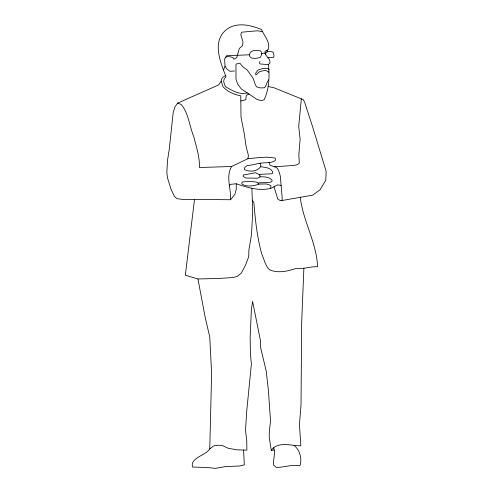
<?xml version="1.0" encoding="UTF-8"?>
<svg xmlns="http://www.w3.org/2000/svg" width="493" height="493" viewBox="0 0 493 493"><rect width="100%" height="100%" fill="white"/><g stroke="black" fill="none" stroke-linecap="round" stroke-linejoin="round"><path stroke-width="0.74" d="M243.579 450.041L244.325 464.887L239.561 465.971L225.486 466.618L215.312 468.35L206.869 467.481L192.584 467.05C189.626 457.905 206.216 455.23 209.759 448.864L211.62 373.706L209.759 337.052L205.125 317.104L197.958 278.964L185.337 275.223L194.507 199.394L230.57 199.745L234.841 194.489L236.252 189.189L236.252 183.778L230.551 184.327L229.485 185.239M303.885 268.229L301.661 322.767L301.02 405.061L299.448 424.319L300.829 445.789C291.369 446.042 277.867 440.754 271.316 450.423L269.221 437.371L269.307 431.572L270.54 421.065L268.377 390.16L266.214 370.995L260.655 347.818L260.341 340.09L252.619 301.463L251.381 309.185L250.142 337.619L250.456 354.307L251.381 364.198L246.746 410.866L245.508 430.334L246.746 440.532L246.87 450.146L236.905 449.832L228.191 448.273L222.898 445.783L218.849 445.161L213.863 445.783L209.759 448.864M247.246 92.85C239.715 95.315 231.667 90.299 225.363 86.626L223.68 81.795L223.995 79.478L225.991 76.643C220.248 61.804 211.337 40.845 227.199 29.001C237.46 21.858 250.931 25.155 261.493 29.518C264.045 35.706 270.743 42.49 268.241 49.466L264.969 51.469C264.297 56.331 271.082 58.199 269.856 63.11L268.358 64.608C269.763 76.249 269.166 88.95 264.217 99.586L262.658 100.362L261.493 100.362L259.423 100.233L256.828 99.327L241.157 88.832L237.657 84.038L235.974 79.12L235.974 64.09L239.863 63.184L242.839 66.808L247.116 69.92L253.075 78.208L255.405 84.95L256.699 86.891L260.329 87.927L264.088 87.797L265.511 86.762L267.064 82.485L268.617 79.897M266.978 52.011L267.255 50.039M301.352 98.828L298.696 126.196L300.132 139.1L298.82 154.802L299.313 162.32L298.986 163.633L296.86 164.773L293.754 165.432L274.459 166.788L269.998 165.186L269.03 162.462M194.507 199.394L182.601 199.394L176.999 198.691L174.547 196.59L171.046 189.238L167.546 178.035L166.844 172.433L167.546 160.176L169.296 148.972L173.148 112.909L174.898 106.956L177.702 103.105L181.202 104.504C188.794 113.556 189.355 126.128 193.804 136.715C196.294 146.822 199.831 157.008 199.406 167.528L231.624 166.48L247.911 158.684L257.851 157.729L266.645 157.156L275.149 158.019L275.532 160.311C271.779 163.269 266.368 162.517 261.863 162.986C256.822 163.497 252.25 165.34 247.246 165.482L244.725 167.54L244.46 169.617C249.809 172.032 256.982 171.903 260.668 166.671L260.754 164.329L259.903 163.368M247.911 158.684L248.454 155.535L246.217 147.093L244.226 133.43L240.997 117.038L240.769 95.827C234.193 94.613 227.55 91.827 223.021 86.762L221.203 81.191L221.591 78.991L223.15 77.044L225.739 75.491M261.746 53.86L260.606 57.188C257.666 58.451 254.111 58.784 251.048 57.81L249.797 56.559L249.489 54.797L250.426 52.196L253.642 50.434L260.292 50.742L261.543 52.196L261.746 53.86L263.472 53.164L265.745 53.299M259.984 61.446L259.564 63.11L259.879 63.936L268.358 64.608M258.35 184.105L258.283 184.382C253.266 186.089 246.266 187.13 241.829 183.963L242.038 182.133C247.203 181.288 252.761 181.177 257.857 182.484L258.35 184.105L266.374 183.957L269.745 185.054L270.922 185.812L270.589 188.418C259.041 191.278 247.153 187.432 236.252 183.778M259.601 175.163L259.053 174.448L255.54 172.747L243.369 175.009L243.135 176.488L245.871 178.047L257.79 178.201L259.99 176.882L259.811 174.362L271.594 173.77L272.604 173.265L272.691 171.921C270.534 167.33 264.907 167.534 260.668 166.671M274.003 186.773L277.775 199.043L280.375 200.669L281.805 200.54L282.261 198.852L280.351 176.383L279.426 172.76L277.571 168.637L276.142 167.293L274.459 166.788M223.569 69.932L225.054 66.204L224.586 59.105L226.527 55.727L249.489 54.797M265.388 54.175L266.109 52.431L267.853 51.592L272.142 51.783L273.492 52.72L274.009 56.147L273.177 57.601L267.982 57.601M231.624 166.48C225.529 176.667 231.266 188.69 230.57 199.745M221.203 81.191L218.664 84.895L177.702 103.105M258.283 183.26L258.967 182.866L269.911 182.361L271.514 181.769L272.019 181.184L272.019 180.087C269.233 176.777 264.02 176.642 259.99 176.882M249.057 93.886L246.21 95.439L245.822 99.715L240.898 101.01M270.25 188.671L277.762 184.875L281.127 185.411M225.554 57.416L227.809 56.455L231.396 57.059L233.06 57.663L233.762 59.209L236.732 57.706L239.321 48.48L242.636 45.584L242.95 41.745L240.775 34.701L241.601 32.211L257.457 30.763L262.325 31.694M281.805 200.54L312.772 195.123L320.037 189.774L325.774 180.216L326.156 171.422L312.445 126.282L304.588 102.106L303.177 99.592L274.065 87.803L268.155 86.485M271.316 450.423L274.09 450.072M234.594 70.974L230.052 71.319L227.033 69.23L225.054 66.204M197.958 278.964L218.011 278.496L233.109 277.553L237.355 276.37L241.132 273.301L245.378 265.517L248.682 256.791L248.916 249.945L251.51 234.613L252.693 211.725L251.898 188.505M269.012 72.249L266.393 70.696L264.87 70.431L259.829 71.51L255.904 74.942L255.62 73.291L258.005 70.068L263.207 68.404L267.773 68.509L269.141 69.79M294.081 445.315C299.652 449.992 302.049 458.071 300.225 465.152L299.331 465.663C291.517 464.406 284.196 467.407 276.468 467.45L273.658 465.152C272.845 459.254 275.846 453.437 273.633 447.644M252.293 200.115L253.87 202.524C255.238 219.73 257.118 237.004 261.654 253.722C264.162 259.17 265.018 265.382 269.443 269.763C277.935 273.424 287.209 271.396 295.627 268.586C303.09 269.344 310.189 266.386 317.572 266.701C316.605 242.55 303.053 221.203 300.268 197.311"/></g></svg>
